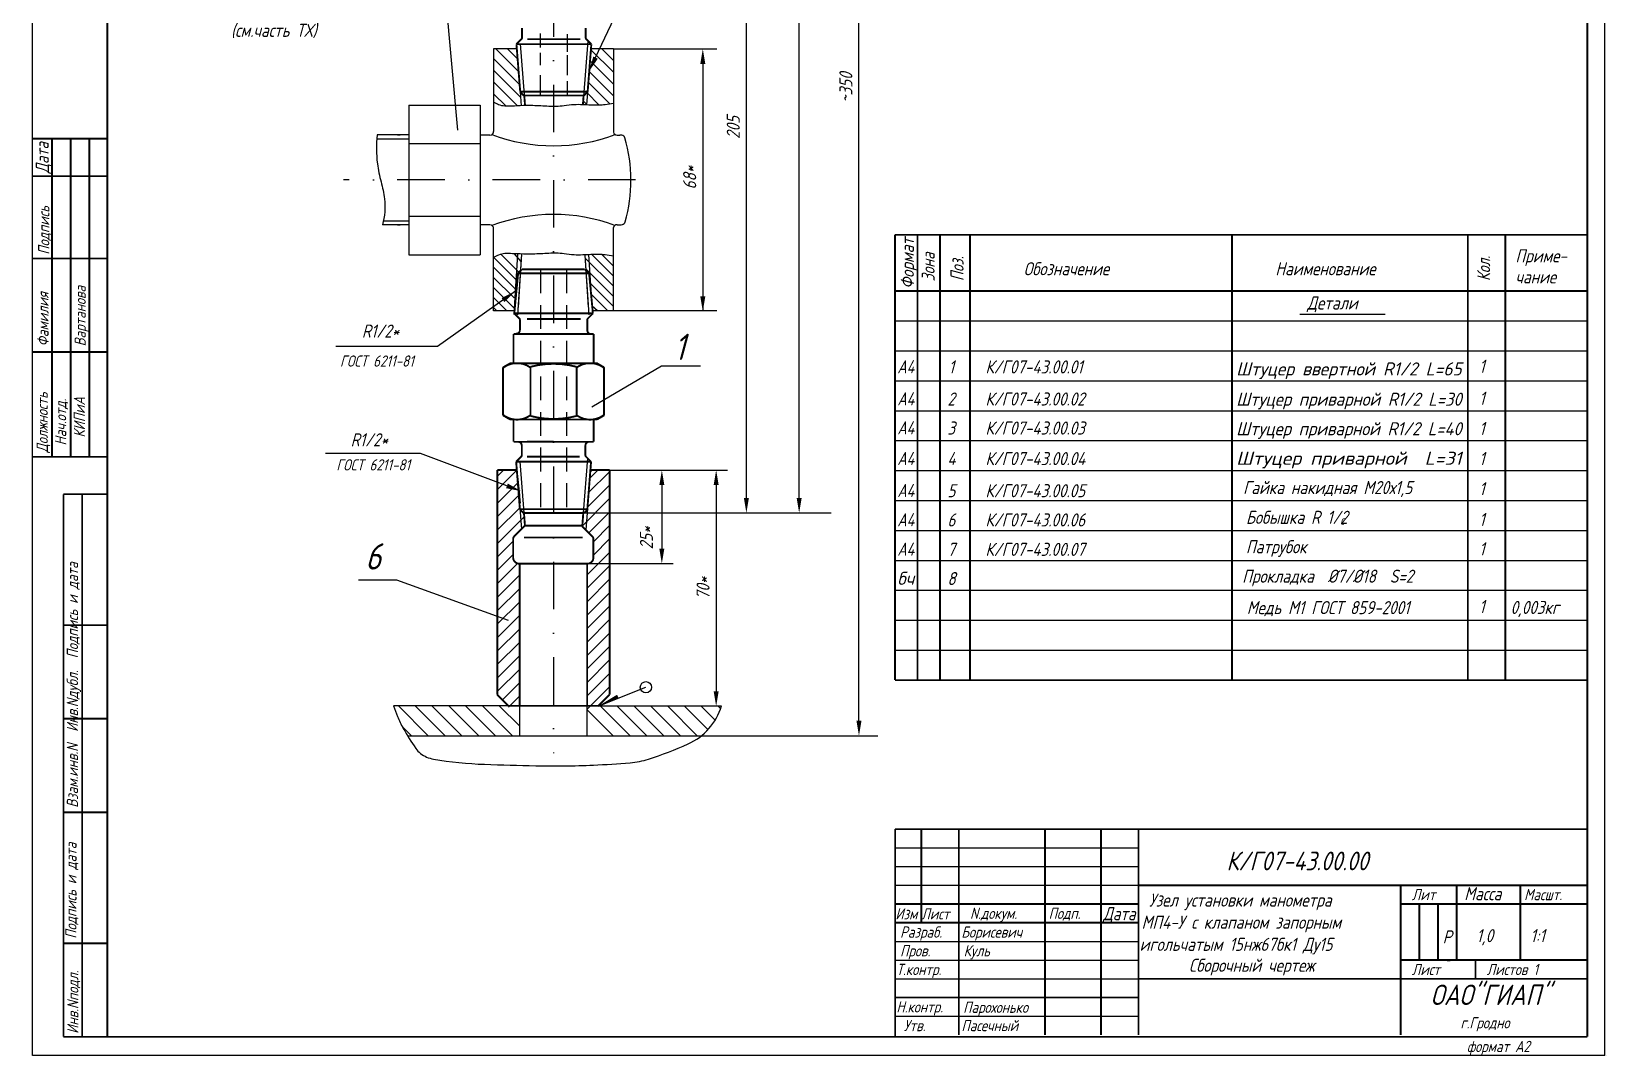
# Model space of a CAD drawing. Extents: x 952 to 2252, y 322 to 974.
# Drawn here: x 951.5 to 1372.2, y 324.8 to 598.4 of the extents above; entities that cross this region are included whole.
import ezdxf
from ezdxf.enums import TextEntityAlignment as Align

# ---------------------------------------------------------------- set-up
doc = ezdxf.new("R2010")
doc.units = 0
doc.header["$MEASUREMENT"] = 0
doc.linetypes.add('DASHDOT', pattern=[25.4, 12.7, -6.35, 0, -6.35])
doc.linetypes.add('HIDDEN', pattern=[9.525, 6.35, -3.175])
doc.layers.get('0').update_dxf_attribs({"linetype": 'CONTINUOUS'})
doc.layers.get('DEFPOINTS').update_dxf_attribs({"linetype": 'CONTINUOUS'})
doc.styles.add('ROMANC', font='romanc', dxfattribs={"width": 0.8, "oblique": 15, "height": 3.5})

# ---------------------------------------------------------------- blocks, each defined once
blk = doc.blocks.new('*X2')
at = {"color": 0}
for p, q in [((428.16, 376.47), (421.22, 383.41)), ((427.89, 379.88), (421.82, 385.95)), ((427.62, 383.3), (424.96, 385.95)), ((453.22, 379.7), (447.2, 385.72)), ((453.22, 382.84), (450.11, 385.95)), ((428.43, 373.06), (421.22, 380.27)), ((453.22, 373.41), (446.74, 379.89)), ((453.22, 376.56), (446.97, 382.8)), ((427.63, 370.72), (421.22, 377.13)), ((452.3, 371.19), (446.52, 376.97)), ((424.53, 370.67), (421.22, 373.98)), ((446.24, 370.97), (445.13, 372.07)), ((449.44, 370.91), (446.09, 374.26))]:
    blk.add_line(p, q, dxfattribs=at)

msp = doc.modelspace()

# ---------------------------------------------------------------- linework, layer by layer
for p, q in [((951.7984, 324.7636), (951.7984, 918.7636)), ((951.7984, 324.7636), (951.7984, 918.7636)), ((1371.7984, 324.7636), (1371.7984, 918.7636)), ((1371.7984, 324.7636), (1371.7984, 918.7636)), ((1062.041, 608.366), (1065.306, 572.053)), ((1102.20589, 591.43059), (1109.70677, 607.305)), ((1087.40948, 597.852), (1087.40948, 594.097)), ((1094.64348, 597.665), (1094.64348, 592.97)), ((1074.983, 593.764), (1074.983, 571.69978)), ((1082.07491, 595.10051), (1083.14896, 581.46223)), ((1082.078, 596.022), (1082.12109, 596.022)), ((1100.14722, 595.95278), (1098.99239, 581.06936)), ((1106.983, 593.764), (1106.983, 571.46838)), ((1087.40948, 592.688), (1087.40948, 589.402)), ((1094.64348, 592.125), (1094.64348, 586.773)), ((1087.40948, 586.773), (1087.40948, 581.403)), ((1094.64348, 585.177), (1094.64348, 581.403)), ((1082.08407, 582.24693), (1082.37345, 578.57241)), ((1100.078, 582.134), (1099.8181, 578.78446)), ((1052.341, 578.764), (1052.341, 538.764)), ((1052.341, 578.764), (1071.341, 578.764)), ((1071.341, 578.764), (1071.341, 538.764)), ((1043.78398, 569.75478), (1052.341, 569.75478)), ((1052.341, 570.764), (1043.8856, 570.764)), ((1049.303, 570.764), (1050.003, 570.764)), ((1052.341, 568.474), (1071.341, 568.474)), ((1073.983, 570.69978), (1071.341, 570.69978)), ((1107.942, 570.75178), (1108.708, 570.75178)), ((1045.54986, 547.77322), (1052.341, 547.77322)), ((1052.341, 549.054), (1071.341, 549.054)), ((1052.341, 546.764), (1045.30543, 546.764)), ((1049.303, 546.764), (1050.003, 546.764)), ((1073.983, 546.70922), (1071.341, 546.70922)), ((1074.983, 523.764), (1074.983, 545.70922)), ((1106.983, 523.764), (1106.983, 546.04462)), ((1107.942, 546.76122), (1108.708, 546.76122)), ((1052.341, 538.764), (1071.341, 538.764)), ((1080.5289, 523.7612), (1081.47939, 538.99889)), ((1080.5289, 523.7612), (1081.47939, 538.99889)), ((1081.46327, 522.67793), (1082.47534, 538.90276)), ((1081.58922, 524.697), (1082.47534, 538.90276)), ((1100.49339, 522.69098), (1099.39178, 538.67993)), ((1100.35434, 524.7092), (1099.39178, 538.67993)), ((1101.42071, 523.7803), (1100.38763, 538.7746)), ((1101.42071, 523.7803), (1100.38763, 538.7746)), ((1080.46864, 522.79508), (1081.12233, 533.27471)), ((1080.46864, 522.79508), (1081.12233, 533.27471)), ((1101.48725, 522.81459), (1100.76552, 533.28976)), ((1080.85804, 529.03767), (1060.019, 514.266)), ((1290.341, 522.849), (1313.111, 522.849)), ((1182.20299, 521.08306), (1367.10299, 521.08306)), ((1060.019, 514.266), (1032.792, 514.266)), ((1090.998, 509.75), (1079.40508, 509.75)), ((1090.968, 509.75), (1102.56092, 509.75)), ((1101.246, 498.102), (1119.774, 509.096)), ((1102.59092, 509.75), (1101.698, 509.75)), ((1119.774, 509.096), (1130.196, 509.096)), ((1182.20299, 513.08306), (1367.10299, 513.08306)), ((1182.20299, 505.08306), (1367.10299, 505.08306)), ((1182.20299, 497.08306), (1367.10299, 497.08306)), ((1079.40508, 494.726), (1090.998, 494.726)), ((1102.56092, 494.726), (1090.968, 494.726)), ((1182.20299, 489.08306), (1367.10299, 489.08306)), ((1055.457, 485.596), (1030.076, 485.596)), ((1078.53204, 476.99243), (1055.457, 485.596)), ((1081.998, 484.448), (1082.04109, 484.448)), ((1100.06722, 484.37878), (1098.93215, 469.75)), ((1080.998, 483.448), (1082.41755, 465.42255)), ((1081.964, 474.44072), (1081.2866, 481.204)), ((1081.96181, 474.46261), (1081.2866, 481.204)), ((1082.16949, 472.38899), (1081.2866, 481.204)), ((1081.99491, 483.52651), (1083.07985, 469.75)), ((1100.998, 483.448), (1099.58563, 465.24537)), ((1182.20299, 481.08306), (1367.10299, 481.08306)), ((1182.20299, 473.08306), (1367.10299, 473.08306)), ((1182.20299, 465.08306), (1367.10299, 465.08306)), ((1182.20299, 457.08306), (1367.10299, 457.08306)), ((1049.126, 451.769), (1038.922, 451.769)), ((1078.93437, 440.98373), (1049.126, 451.769)), ((1182.20299, 449.08306), (1367.10299, 449.08306)), ((1182.20299, 441.08306), (1367.10299, 441.08306)), ((1182.20299, 433.08306), (1367.10299, 433.08306)), ((1081.949, 410.204), (1081.949, 421.49953)), ((1099.949, 410.204), (1099.949, 421.49953)), ((1102.8914, 418.10489), (1115.65581, 423.18536)), ((1078.949, 418.204), (1048.24742, 418.204)), ((1102.949, 418.204), (1135.8237, 418.204)), ((1051.9927, 410.204), (1130.48889, 410.204)), ((1182.2234, 380.2636), (1247.2234, 380.2636)), ((1182.2234, 375.2636), (1247.2234, 375.2636)), ((1182.2234, 370.2636), (1247.2234, 370.2636)), ((1182.2234, 355.2636), (1247.2234, 355.2636)), ((1182.2234, 350.2636), (1247.2234, 350.2636)), ((1329.649, 350.125), (1330.435, 350.125)), ((1182.2234, 345.2636), (1367.2234, 345.2636)), ((1182.2234, 340.2636), (1247.2234, 340.2636)), ((1247.2234, 340.2636), (1182.2234, 340.2636)), ((1182.2234, 340.2636), (1247.2234, 340.2636)), ((1182.2234, 335.2636), (1247.2234, 335.2636)), ((1371.7984, 324.7636), (951.7984, 324.7636)), ((1372.2234, 324.7636), (1372.2234, 324.7636))]:
    msp.add_line(p, q)
at = {"linetype": 'DASHDOT'}
for p, q in [((1090.983, 762.698), (1090.983, 405.529)), ((1112.909, 558.764), (1034.859, 558.764))]:
    msp.add_line(p, q, dxfattribs=at)
at = {"color": 0, "linetype": 'ByBlock'}
for p, q in [((1156.589, 473.75), (1156.589, 756.565)), ((1172.559, 414.204), (1172.559, 752.565)), ((1142.489, 473.75), (1142.489, 671.75)), ((1106.983, 593.764), (1134.631, 593.764)), ((1130.851, 589.764), (1130.851, 523.83303)), ((1106.983, 523.83303), (1134.631, 523.83303)), ((1100.82388, 481.204), (1122.913, 481.204)), ((1105.949, 481.204), (1137.42, 481.204)), ((1119.913, 477.204), (1119.913, 460.204)), ((1134.42, 477.204), (1134.42, 422.10489)), ((1090.983, 469.75), (1165.116, 469.75)), ((1090.983, 469.75), (1160.229, 469.75)), ((1099.949, 456.204), (1122.913, 456.204)), ((1090.983, 410.204), (1177.642, 410.204))]:
    msp.add_line(p, q, dxfattribs=at)
at = {"linetype": 'Continuous'}
for p, q in [((1081.17707, 593.764), (1074.983, 593.764)), ((1106.983, 593.764), (1100.98039, 593.764)), ((1080.483, 523.764), (1074.983, 523.764)), ((1080.483, 523.764), (1074.983, 523.764)), ((1080.483, 523.764), (1074.983, 523.764)), ((1106.983, 523.764), (1101.483, 523.764)), ((1106.983, 523.764), (1101.483, 523.764)), ((1106.983, 523.764), (1101.483, 523.764)), ((1079.40508, 509.75), (1090.998, 509.75)), ((1102.56092, 509.75), (1090.968, 509.75))]:
    msp.add_line(p, q, dxfattribs=at)
at = {"color": 0}
for p, q in [((1076.88078, 538.88179), (1081.84769, 533.91488)), ((1080.40617, 539.08469), (1082.34935, 536.88296)), ((1101.221, 538.78827), (1106.983, 533.02626)), ((1103.91837, 538.78497), (1106.983, 535.72034)), ((1074.983, 535.39142), (1080.88614, 529.48827)), ((1075.03122, 538.03727), (1081.04433, 532.02417)), ((1099.44776, 537.86743), (1106.983, 530.33218)), ((1099.64711, 534.974), (1106.983, 527.63811)), ((1074.983, 532.69734), (1080.483, 527.19734)), ((1100.92301, 531.00402), (1106.983, 524.94403)), ((1074.983, 530.00326), (1080.483, 524.50326)), ((1074.983, 527.30919), (1078.52819, 523.764)), ((1101.12236, 528.11059), (1105.46895, 523.764)), ((1074.983, 524.61511), (1075.83411, 523.764)), ((1101.33191, 525.06912), (1102.70953, 523.8691)), ((1075.949, 479.50453), (1077.64847, 481.204)), ((1075.949, 475.91243), (1080.949, 480.91243)), ((1100.35607, 475.17478), (1105.949, 480.76771)), ((1100.65823, 479.06905), (1102.79318, 481.204)), ((1100.949, 480.85849), (1101.16805, 481.07753)), ((1075.949, 472.32033), (1081.44176, 477.81309)), ((1100.05391, 471.28052), (1105.949, 477.17561)), ((1075.949, 468.72823), (1081.704, 474.48322)), ((1098.59825, 466.23275), (1105.949, 473.58351)), ((1075.949, 465.13612), (1081.96623, 471.15336)), ((1075.949, 461.54402), (1083.15834, 468.75336)), ((1100.3943, 464.4367), (1105.949, 469.99141)), ((1101.627, 462.0773), (1105.949, 466.3993)), ((1101.627, 458.4852), (1105.949, 462.8072)), ((1075.949, 457.95192), (1080.199, 462.20192)), ((1075.949, 454.35982), (1080.199, 458.60982)), ((1099.949, 453.2151), (1105.949, 459.2151)), ((1075.949, 450.76771), (1081.38529, 456.204)), ((1099.949, 449.623), (1105.949, 455.623)), ((1075.949, 447.17561), (1081.949, 453.17561)), ((1099.949, 446.03089), (1105.949, 452.03089)), ((1075.949, 443.58351), (1081.949, 449.58351)), ((1075.949, 439.99141), (1081.949, 445.99141)), ((1099.949, 442.43879), (1105.949, 448.43879)), ((1075.949, 436.3993), (1081.949, 442.3993)), ((1099.949, 438.84669), (1105.949, 444.84669)), ((1075.949, 432.8072), (1081.949, 438.8072)), ((1099.949, 435.25459), (1105.949, 441.25459)), ((1099.949, 431.66248), (1105.949, 437.66248)), ((1075.949, 429.2151), (1081.949, 435.2151)), ((1099.949, 428.07038), (1105.949, 434.07038)), ((1075.949, 425.623), (1081.949, 431.623)), ((1099.949, 424.47828), (1105.949, 430.47828)), ((1075.949, 422.03089), (1081.949, 428.03089)), ((1099.949, 420.88618), (1105.949, 426.88618)), ((1104.85367, 425.79085), (1105.949, 426.88618)), ((1077.3316, 419.8214), (1081.949, 424.43879)), ((1078.949, 417.84669), (1081.949, 420.84669)), ((1099.949, 417.29407), (1105.949, 423.29407)), ((1057.53729, 410.204), (1049.53729, 418.204)), ((1062.02742, 410.204), (1054.02742, 418.204)), ((1066.51754, 410.204), (1058.51754, 418.204)), ((1071.00767, 410.204), (1063.00767, 418.204)), ((1075.4978, 410.204), (1067.4978, 418.204)), ((1079.98793, 410.204), (1071.98793, 418.204)), ((1081.949, 412.73306), (1076.47806, 418.204)), ((1106.9287, 410.204), (1099.949, 417.1837)), ((1111.41882, 410.204), (1103.41882, 418.204)), ((1115.90895, 410.204), (1107.90895, 418.204)), ((1120.39908, 410.204), (1112.39908, 418.204)), ((1124.88921, 410.204), (1116.88921, 418.204)), ((1129.37934, 410.204), (1121.37934, 418.204)), ((1132.23258, 411.84089), (1125.86947, 418.204)), ((1134.15554, 414.40805), (1130.35959, 418.204)), ((1135.588, 417.46572), (1134.84972, 418.204)), ((1053.04716, 410.204), (1050.55888, 412.69228))]:
    msp.add_line(p, q, dxfattribs=at)
at = {"linetype": 'HIDDEN'}
for p, q in [((1087.483, 534.829), (1087.483, 469.75)), ((1094.483, 534.829), (1094.483, 469.75))]:
    msp.add_line(p, q, dxfattribs=at)
at = {"const_width": 0.5}
for points in [[(971.7984, 329.7636), (971.7984, 913.7636)], [(1367.1204, 329.7636), (1367.1204, 913.7636)], [(1082.578, 596.72911), (1082.578, 599.339)], [(1099.578, 596.72911), (1099.578, 599.339)], [(1082.43155, 596.37555), (1081.078, 595.022)], [(1081.078, 595.022), (1101.078, 595.022)], [(1081.078, 595.022), (1082.07383, 582.37691)], [(1084.009, 596.353), (1098.145, 596.353)], [(1099.72445, 596.37555), (1101.078, 595.022)], [(1101.078, 595.022), (1100.09274, 582.324)], [(1082.029, 582.302), (1083.007, 581.324)], [(1083.007, 581.324), (1099.268, 581.324)], [(1083.15985, 581.324), (1083.37396, 578.60519)], [(1099.01215, 581.324), (1098.81875, 578.83157)], [(1100.106, 582.324), (1099.106, 581.324)], [(971.9184, 569.7636), (951.7984, 569.7636)], [(957.0184, 484.7636), (957.0184, 569.7636)], [(962.0184, 484.7636), (962.0184, 569.7636)], [(967.0184, 484.7636), (967.0184, 569.7636)], [(971.9184, 559.7636), (951.7984, 559.7636)], [(1182.15299, 544.08306), (1367.10299, 544.08306)], [(1182.15299, 544.08306), (1367.10299, 544.08306)], [(1182.20299, 425.08306), (1182.20299, 544.08306)], [(1188.20299, 425.08306), (1188.20299, 544.08306)], [(1194.20299, 425.08306), (1194.20299, 544.08306)], [(1202.20299, 425.08306), (1202.20299, 544.08306)], [(1272.20299, 425.08306), (1272.20299, 544.08306)], [(1335.20299, 425.08306), (1335.20299, 544.08306)], [(1345.20299, 425.08306), (1345.20299, 544.08306)], [(971.9184, 537.7636), (951.7984, 537.7636)], [(1081.527, 533.829), (1082.527, 534.829)], [(1082.527, 534.829), (1099.337, 534.829)], [(1100.594, 533.572), (1099.337, 534.829)], [(1080.498, 523.072), (1081.527, 533.829)], [(1081.527, 533.759), (1100.407, 533.759)], [(1101.498, 523.072), (1100.498, 533.668)], [(1182.20299, 529.08306), (1367.10299, 529.08306)], [(1080.498, 523.072), (1101.498, 523.072)], [(1081.85155, 521.71845), (1080.498, 523.072)], [(1083.881, 521.572), (1098.216, 521.572)], [(1100.14445, 521.71845), (1101.498, 523.072)], [(1080.298, 517.579), (1101.698, 517.579)], [(1081.998, 518.639), (1081.998, 521.36489)], [(1083.881, 517.572), (1090.998, 517.572)], [(1099.998, 518.562), (1099.998, 521.36489)], [(1100.81439, 517.579), (1101.698, 517.579)], [(971.9184, 512.7636), (951.7984, 512.7636)], [(1079.40508, 509.75), (1077.498, 508.64895)], [(1079.40508, 509.75), (1090.998, 509.75)], [(1084.81334, 505.491), (1084.81334, 508.79944)], [(1102.56092, 509.75), (1090.968, 509.75)], [(1097.15266, 505.491), (1097.15266, 508.79944)], [(1101.698, 509.75), (1102.59092, 509.75)], [(1102.56092, 509.75), (1104.468, 508.64895)], [(1102.59092, 509.75), (1104.498, 508.64895)], [(1077.498, 505.491), (1077.498, 508.64895)], [(1077.498, 495.82705), (1077.498, 505.491)], [(1084.81334, 495.67656), (1084.81334, 505.491)], [(1097.15266, 495.67656), (1097.15266, 505.491)], [(1104.468, 505.491), (1104.468, 508.64895)], [(1104.468, 495.82705), (1104.468, 505.491)], [(1104.498, 505.491), (1104.498, 508.64895)], [(1104.498, 495.82705), (1104.498, 505.491)], [(1079.40508, 494.726), (1077.498, 495.82705)], [(1090.998, 494.726), (1079.40508, 494.726)], [(1090.968, 494.726), (1102.56092, 494.726)], [(1102.59092, 494.726), (1101.698, 494.726)], [(1102.56092, 494.726), (1104.468, 495.82705)], [(1102.59092, 494.726), (1104.498, 495.82705)], [(1082.498, 485.15511), (1082.498, 487.765)], [(1083.929, 488.779), (1090.998, 488.779)], [(1099.498, 485.15511), (1099.498, 487.765)], [(971.9184, 484.7636), (951.7984, 484.7636)], [(1082.35155, 484.80155), (1080.998, 483.448)], [(1083.929, 484.779), (1097.994, 484.779)], [(1099.64445, 484.80155), (1100.998, 483.448)], [(1081.2866, 481.204), (1075.949, 481.204)], [(1081.17472, 481.204), (1075.949, 481.204)], [(1080.998, 483.448), (1100.998, 483.448)], [(1080.998, 483.448), (1081.998, 470.75)], [(1100.998, 483.448), (1099.998, 470.56)], [(1105.949, 481.204), (1100.82388, 481.204)], [(960.0784, 329.7636), (960.0784, 474.7636)], [(972.0784, 474.7636), (960.0784, 474.7636)], [(965.0784, 329.7636), (965.0784, 474.7636)], [(1081.949, 470.728), (1082.927, 469.75)], [(1082.927, 469.75), (1099.188, 469.75)], [(1083.08928, 469.63019), (1083.34742, 466.35242)], [(1098.92896, 469.70893), (1098.65484, 466.17616)], [(1100.188, 470.75), (1099.188, 469.75)], [(1080.49189, 463.49689), (1083.34742, 466.35242)], [(1098.774, 463.204), (1083.08944, 463.204)], [(1083.34742, 466.35242), (1098.66852, 466.35242)], [(1101.33411, 463.49689), (1098.65484, 466.17616)], [(1100.027, 456.204), (1081.799, 456.204)], [(1081.949, 418.204), (1081.949, 456.204)], [(1099.949, 418.204), (1099.949, 456.204)], [(972.0784, 439.7636), (960.0784, 439.7636)], [(1182.20299, 425.08306), (1367.10299, 425.08306)], [(1075.949, 421.204), (1078.949, 418.204)], [(1105.949, 421.204), (1102.949, 418.204)], [(1102.949, 418.204), (1078.949, 418.204)], [(972.0784, 414.7636), (960.0784, 414.7636)], [(972.0784, 389.7636), (960.0784, 389.7636)], [(1182.2234, 385.2636), (1367.2234, 385.2636)], [(1182.2234, 330.2636), (1182.2234, 385.2636)], [(1182.2234, 385.2636), (1182.2234, 329.7636)], [(1189.2234, 360.2636), (1189.2234, 385.2636)], [(1199.2234, 330.2636), (1199.2234, 385.2636)], [(1222.2234, 330.2636), (1222.2234, 385.2636)], [(1237.2234, 330.2636), (1237.2234, 385.2636)], [(1247.2234, 330.2636), (1247.2234, 385.2636)], [(1247.2234, 370.2636), (1367.2234, 370.2636)], [(1317.2234, 330.2636), (1317.2234, 370.2636)], [(1332.2234, 350.2636), (1332.2234, 370.2636)], [(1349.2234, 350.2636), (1349.2234, 370.2636)], [(1182.2234, 365.2636), (1247.2234, 365.2636)], [(1182.2234, 365.2636), (1247.2234, 365.2636)], [(1317.2234, 365.2636), (1367.2234, 365.2636)], [(1317.2234, 365.2636), (1367.2234, 365.2636)], [(1322.2234, 350.2636), (1322.2234, 365.2636)], [(1327.2234, 350.2636), (1327.2234, 365.2636)], [(1182.2234, 360.2636), (1247.2234, 360.2636)], [(1182.2234, 360.2636), (1247.2234, 360.2636)], [(972.0784, 354.7636), (960.0784, 354.7636)], [(1317.2234, 350.2636), (1367.2234, 350.2636)], [(1317.2234, 350.2636), (1367.2234, 350.2636)], [(1337.2234, 345.2636), (1337.2234, 350.2636)], [(1247.2234, 345.2636), (1367.2234, 345.2636)], [(1317.2234, 345.2636), (1367.2234, 345.2636)], [(1367.1204, 329.7636), (960.0784, 329.7636)]]:
    msp.add_lwpolyline(points, dxfattribs=at)
for points in [[(1082.43155, 596.37555, 0.198912367), (1082.578, 596.72911, 0.198912367)], [(1099.578, 596.72911, 0.198912367), (1099.72445, 596.37555, 0.198912367)], [(1081.998, 521.36489, 0.198912367), (1081.85155, 521.71845, 0.198912367)], [(1100.14445, 521.71845, 0.198912367), (1099.998, 521.36489, 0.198912367)], [(1080.998, 517.639, 0.414213562), (1081.998, 518.639, 0.414213562)], [(1099.998, 518.562, 0.414213562), (1100.998, 517.562, 0.414213562)], [(1084.81334, 508.59119, 0.337741949), (1077.498, 508.50324, 0.337741949)], [(1090.998, 509.61, 0.065251106), (1084.81334, 508.79944, 0.065251106)], [(1090.968, 509.61, -0.065251106), (1097.15266, 508.79944, -0.065251106)], [(1097.15266, 508.59119, -0.337741949), (1104.468, 508.50324, -0.337741949)], [(1077.498, 495.97276, 0.337741949), (1084.81334, 495.88481, 0.337741949)], [(1084.81334, 495.67656, 0.065251106), (1090.998, 494.866, 0.065251106)], [(1097.15266, 495.67656, -0.065251106), (1090.968, 494.866, -0.065251106)], [(1104.468, 495.97276, -0.337741949), (1097.15266, 495.88481, -0.337741949)], [(1082.498, 487.765, 0.414213562), (1081.498, 488.765, 0.414213562)], [(1100.498, 488.765, 0.414213562), (1099.498, 487.765, 0.414213562)], [(1082.35155, 484.80155, 0.198912367), (1082.498, 485.15511, 0.198912367)], [(1099.498, 485.15511, 0.198912367), (1099.64445, 484.80155, 0.198912367)], [(1080.49189, 463.49689, 0.198912367), (1080.199, 462.78979, 0.198912367)], [(1101.33411, 463.49689, -0.198912367), (1101.627, 462.78979, -0.198912367)], [(1080.199, 457.804, 0.414213562), (1081.799, 456.204, 0.414213562)], [(1101.627, 457.804, -0.414213562), (1100.027, 456.204, -0.414213562)]]:
    msp.add_lwpolyline(points, format="xyb", dxfattribs=at)
at = {"linetype": 'Continuous', "const_width": 0.5}
for points in [[(1082.029, 582.324), (1100.268, 582.324)], [(1080.298, 509.71316), (1080.298, 517.579)], [(1101.698, 509.71316), (1101.698, 517.579)], [(1080.298, 488.765), (1080.298, 494.726)], [(1101.698, 488.765), (1101.698, 494.726)], [(1075.949, 481.204), (1075.949, 421.204)], [(1105.949, 481.204), (1105.949, 421.204)], [(1081.949, 470.75), (1100.01274, 470.75)]]:
    msp.add_lwpolyline(points, dxfattribs=at)
for points, format in [([(1106.983, 579.13738, -0.010157751), (1104.74412, 578.81803, -0.030036469), (1103.131, 578.719, -0.01379802), (1098.78136, 578.83358, 0.026226018), (1096.491, 578.837, 0.028310418), (1093.78918, 578.54528, -0.037564622), (1091.748, 578.363, -0.018985559), (1089.73884, 578.41122, 0.008914502), (1085.464, 578.6, 0.019358492), (1082.06838, 578.55786, -0.016130036), (1077.994, 578.481, -0.103314017), (1076.31224, 578.85582, -0.018146955), (1074.983, 579.51684)], "xyb"), ([(1043.8856, 570.764, 0.061409663), (1043.933, 563.075, 0.035501311), (1044.91442, 558.22859, -0.037842667), (1045.814, 553.677, -0.096756094), (1045.30543, 546.764, -0.085088695)], "xyb"), ([(1106.983, 538.39062, 0.010157751), (1104.74412, 538.70997, 0.030036469), (1103.131, 538.809, 0.01379802), (1098.78136, 538.69442, -0.026226018), (1096.491, 538.691, -0.028310418), (1093.78918, 538.98272, 0.037564622), (1091.748, 539.165, 0.018985559), (1089.73884, 539.11678, -0.008914502), (1085.464, 538.928, -0.019358492), (1082.06838, 538.97014, 0.016130036), (1077.994, 539.047, 0.103314017), (1076.31224, 538.67218, 0.018146955), (1074.983, 538.01116)], "xyb"), ([(1102.8914, 418.10489, 0, 1, 0), (1108.17302, 420.73443, 1, 1, 0)], "xyseb"), ([(1048.24742, 418.204, 0.018703852), (1049.29108, 415.37565, 0.03014436), (1050.836, 412.187, 0.022793791), (1054.16547, 406.84115, 0.078383145), (1055.433, 405.505, 0.122172922), (1058.92796, 403.97701, 0.033525381), (1072.568, 402.581, 0.003839151), (1086.22099, 402.20835, 0.006844556), (1093.882, 402.163, 0.009956615), (1101.61867, 402.37722, 0.007835044), (1111.434, 402.999, 0.058675337), (1116.35697, 403.97722, 0.026022477), (1126.898, 408.01, 0.220578124), (1135.8237, 418.204, 0.075687449)], "xyb")]:
    msp.add_lwpolyline(points, format=format)
at = {"color": 0, "linetype": 'ByBlock', "const_width": 0.5}
for points in [[(1101.698, 488.765), (1080.298, 488.765)], [(1101.698, 488.765), (1100.498, 488.765)], [(1080.199, 457.804), (1080.199, 462.78979)], [(1101.627, 457.804), (1101.627, 462.78979)]]:
    msp.add_lwpolyline(points, dxfattribs=at)
msp.add_circle((1115.65581, 423.18536), 1.5)
for centre, radius, start, end in [((1073.983, 571.69978), 1, 270, 0), ((1090.983, 615.26998), 47.38801, 249.6416083, 290.3583917), ((1107.942, 571.75178), 1, 196.4635952, 270), ((1108.708, 567.75178), 3, 79.2546456, 90), ((1109.08089, 569.71671), 1, 16.3009077, 79.2546456), ((1071.255, 558.655), 40.41014, 344.0258348, 16.3009077), ((1090.983, 502.12802), 47.38801, 69.7556217, 110.3439067), ((1109.14336, 547.80918), 1, 282.5726678, 344.0258348), ((1073.983, 545.70922), 1, 0, 90), ((1107.942, 545.76122), 1, 90, 163.5364048), ((1108.708, 549.76122), 3, 270, 282.5726678), ((1100.78266, 503.75), 6.033, 51.9872735, 81.2732415), ((1081.199, 462.78979), 1, 135, 180), ((1100.627, 462.78979), 1, 0, 45)]:
    msp.add_arc(centre, radius, start, end)
at = {"color": 0, "linetype": 'ByBlock'}
for points in [[(1130.18433, 589.764), (1131.51767, 589.764), (1130.851, 593.764)], [(1130.18433, 527.61103), (1131.51767, 527.61103), (1130.851, 523.61103)], [(1119.24633, 477.204), (1120.57967, 477.204), (1119.913, 481.204)], [(1133.75333, 477.204), (1135.08667, 477.204), (1134.42, 481.204)], [(1141.82233, 473.75), (1143.15567, 473.75), (1142.489, 469.75)], [(1155.92233, 473.75), (1157.25567, 473.75), (1156.589, 469.75)], [(1119.24633, 460.204), (1120.57967, 460.204), (1119.913, 456.204)], [(1133.75333, 422.10489), (1135.08667, 422.10489), (1134.42, 418.10489)], [(1171.89233, 414.204), (1173.22567, 414.204), (1172.559, 410.204)]]:
    msp.add_solid(points, dxfattribs=at)
for points in [[(1102.80865, 591.14577), (1101.60312, 591.7154), (1100.497, 587.814)], [(1077.09116, 527.1847), (1077.86222, 526.09693), (1080.74, 528.954)], [(1078.76495, 477.61709), (1078.29914, 476.36777), (1082.28, 475.595)]]:
    msp.add_solid(points)
at = {"layer": 'DEFPOINTS', "color": 0, "linetype": 'ByBlock'}
for p in [(1074.983, 593.764), (1081.078, 595.022), (1081.078, 595.022), (1106.983, 593.764), (1082.029, 582.324), (1082.029, 582.302), (1082.078, 582.324), (1083.007, 581.324), (1083.007, 581.324), (1091.078, 582.119), (1095.078, 582.11964), (1095.078, 582.11964), (1095.87364, 581.324), (1100.067, 581.324), (1082.527, 534.829), (1082.527, 534.829), (1082.60264, 534.572), (1100.498, 534.572), (1082.527, 533.829), (1080.85739, 526.829), (1074.983, 523.764), (1074.983, 523.764), (1106.983, 524.94403), (1130.851, 524.94403), (1081.84349, 509.75), (1100.12251, 509.75), (1081.84349, 494.726), (1100.12251, 494.726), (1075.949, 481.204), (1080.998, 483.448), (1080.998, 483.448), (1081.2866, 481.204), (1082.40347, 480.08713), (1100.82388, 481.204), (1105.949, 481.204), (1081.63831, 477.69245), (1100.18769, 477.69245), (1082.07861, 473.29645), (1090.949, 472.14841), (1090.949, 472.14841), (1081.949, 470.75), (1081.949, 470.728), (1081.998, 470.75), (1082.927, 469.75), (1082.927, 469.75), (1090.983, 469.75), (1090.983, 469.75), (1090.998, 470.545), (1099.949, 456.204), (1119.913, 456.204), (1102.8914, 418.10489), (1134.42, 418.10489), (1090.983, 410.204), (1090.983, 410.204)]:
    msp.add_point(p, dxfattribs=at)

# ---------------------------------------------------------------- block references
msp.add_blockref('*X2', (653.765, 207.809))

# ---------------------------------------------------------------- texts
at = {"color": 0, "linetype": 'ByBlock', "style": 'ROMANC', "oblique": 15, "width": 0.8}
for s, height, p in [('(см.часть ТХ)', 3.5, (1016.275, 598.724)), ('R1/2*', 3.5, (1044.76576, 518.357)), ('1', 7, (1124.66, 514.139)), ('ГОСТ 6211-81', 3, (1043.803, 510.345)), ('R1/2*', 3.5, (1041.76776, 489.303)), ('ГОСТ 6211-81', 3, (1042.821, 482.599)), ('6', 7, (1042.804, 458.13)), ('К/Г07-43.00.00', 5, (1289.6534, 376.7536))]:
    msp.add_text(s, height=height, dxfattribs=at).set_placement(p, align=Align.MIDDLE_CENTER)
for s, p in [('~350', (1169.059, 583.3845)), ('205', (1138.989, 572.75)), ('68*', (1127.351, 559.35402)), ('25*', (1115.786, 463.065)), ('70*', (1130.92, 449.65445))]:
    msp.add_text(s, height=3.5, rotation=90, dxfattribs=at).set_placement(p, align=Align.MIDDLE_CENTER)
at = {"style": 'ROMANC', "oblique": 15}
for s, rotation, width, p, p2 in [('Дата', 90.7556559, 0.909897, (956.2214, 560.4986), (956.1114, 568.8386)), ('Формат', 90, 0.748183, (1187.2434, 529.66173), (1187.2434, 543.25371))]:
    msp.add_text(s, height=3.5, rotation=rotation, dxfattribs=dict(at, width=width)).set_placement(p, p2, align=Align.FIT)
for s, height, width, p in [('Подпись', 3, 0.8, (956.3184, 538.7636)), ('Зона', 3.5, 0.75, (1192.79299, 531.59306)), ('Поз.', 3.5, 0.75, (1200.52299, 531.71306)), ('Кол.', 3.5, 0.75, (1341.16299, 531.71306)), ('Вартанова', 3, 0.8, (966.0454, 514.2636)), ('Фамилия', 3, 0.8, (956.1184, 514.2636)), ('Должность', 3, 0.8, (955.9184, 485.8636)), ('Нач.отд.', 3, 0.8, (960.8384, 487.7666)), ('КИПиА', 3, 0.8, (965.8354, 489.9056)), ('Взам.инв.N  Инв.Nдубл.  Подпись и дата', 3, 0.8, (963.9784, 390.9636)), ('Подпись и дата', 3, 0.8, (963.5784, 355.9636)), ('Инв.Nподл.', 3, 0.8, (964.0784, 330.5636))]:
    msp.add_text(s, height=height, rotation=90, dxfattribs=dict(at, width=width)).set_placement(p)
at = {"style": 'ROMANC', "oblique": 15, "width": 0.8}
for s, height, p in [('Приме-  ', 3.5, (1347.89299, 536.71306)), ('Обозначение  ', 3.5, (1216.55299, 533.26306)), ('Наименование  ', 3.5, (1283.77299, 533.26306)), ('чание  ', 3.5, (1347.89299, 531.08306)), ('Детали', 3.5, (1292.268, 524.121)), ('1   ', 3.5, (1196.51299, 507.03104)), ('К/Г07-43.00.01', 3.5, (1206.33299, 507.03104)), ('1', 3.5, (1338.21299, 507.21223)), ('2   ', 3.5, (1196.18299, 498.45204)), ('К/Г07-43.00.02', 3.5, (1206.33299, 498.45204)), ('1', 3.5, (1338.21299, 498.65623)), ('3   ', 3.5, (1196.18299, 490.69104)), ('К/Г07-43.00.03', 3.5, (1206.33299, 490.69104)), ('1', 3.5, (1338.21299, 490.60323)), ('4   ', 3.5, (1196.18299, 482.52204)), ('К/Г07-43.00.04', 3.5, (1206.33299, 482.52204)), ('1', 3.5, (1338.21299, 482.55023)), ('5   ', 3.5, (1196.18299, 473.94304)), ('К/Г07-43.00.05', 3.5, (1206.33299, 473.94304)), ('Гайка накидная М20х1,5', 3.5, (1275.159, 474.791)), ('1', 3.5, (1338.21299, 474.49723)), ('6   ', 3.5, (1196.18299, 466.14104)), ('К/Г07-43.00.06', 3.5, (1206.33299, 466.14104)), ('Бобышка R 1/2', 3.5, (1275.922, 466.838)), ('c', 2.5, (1301.023, 466.586)), ('1', 3.5, (1338.21299, 466.28623)), ('7   ', 3.5, (1196.18299, 458.27104)), ('К/Г07-43.00.07', 3.5, (1206.33299, 458.27104)), ('Патрубок', 3.5, (1275.922, 458.968)), ('1', 3.5, (1338.21299, 458.41623)), ('Прокладка  %%C7/%%C18  S=2', 3.5, (1274.914, 451.105)), ('8   ', 3.5, (1196.18299, 450.48504)), ('Медь М1 ГОСТ 859-2001', 3.5, (1276.154, 442.705)), ('1', 3.5, (1338.21299, 443.01723)), ('0,003кг', 3.5, (1346.60199, 442.75523)), ('Узел установки манометра', 3.5, (1250.061, 364.55)), ('Лит', 3, (1320.2234, 366.2636)), ('Лит', 3, (1320.2234, 366.2636)), ('Масса', 3.5, (1334.2234, 366.2636)), ('Масшт.', 3, (1350.2234, 366.2636)), ('Изм', 3, (1182.2734, 361.1236)), ('Лист', 3, (1189.2034, 361.1236)), ('N.докум.', 3, (1202.2234, 361.2636)), ('Подп.', 3, (1223.2234, 361.2636)), ('МП4-У с клапаном запорным', 3.5, (1248.0533, 358.6437)), ('Разраб.', 3, (1183.5534, 356.2636)), ('Борисевич', 3, (1199.8934, 356.2636)), ('Р', 3.5, (1328.4714, 354.7336)), ('1,0', 3.5, (1337.4914, 355.0436)), ('1:1', 3.5, (1351.8834, 355.0436)), ('Пров.', 3, (1183.5534, 351.2636)), ('Куль', 3, (1200.5234, 351.2636)), ('игольчатым 15нж67бк1 Ду15', 3.5, (1247.515, 352.724)), ('Т.контр.', 3, (1182.5534, 346.2636)), (' Сборочный чертеж ', 3.5, (1258.8393, 347.1277)), ('Лист ', 3, (1320.2234, 346.2636)), ('Листов 1', 3, (1340.2234, 346.2636)), ('Н.контр.', 3, (1182.5534, 336.2636)), ('Парохонько', 3, (1200.3834, 336.1536)), ('Утв.', 3, (1184.5534, 331.2636)), ('Пасечный', 3, (1199.9234, 331.2636)), ('г.Гродно', 3, (1333.2234, 332.0136)), ('формат А2', 3, (1334.9334, 325.6936))]:
    msp.add_text(s, height=height, dxfattribs=at).set_placement(p)
at = {"style": 'ROMANC', "oblique": 15}
for s, width, p, p2 in [('А4', 0.753333, (1182.80299, 507.08304), (1187.32299, 507.08304)), ('Штуцер ввертной R1/2 L=65', 0.760787, (1273.314, 506.494), (1333.543, 506.494)), ('А4', 0.753333, (1182.80299, 498.50404), (1187.32299, 498.50404)), ('Штуцер приварной R1/2 L=30', 0.725651, (1273.314, 498.395), (1333.543, 498.395)), ('А4', 0.753333, (1182.80299, 490.74304), (1187.32299, 490.74304)), ('Штуцер приварной R1/2 L=40', 0.725651, (1273.314, 490.508), (1333.543, 490.508)), ('А4', 0.753333, (1182.80299, 482.57404), (1187.32299, 482.57404)), ('Штуцер приварной  L=31', 0.877121, (1273.314, 482.621), (1333.543, 482.621)), ('А4', 0.753333, (1182.80299, 473.99504), (1187.32299, 473.99504)), ('А4', 0.753333, (1182.80299, 466.19304), (1187.32299, 466.19304)), ('А4', 0.753333, (1182.80299, 458.32304), (1187.32299, 458.32304)), ('бч', 0.904, (1182.80299, 450.53704), (1187.32299, 450.53704)), ('Дата', 0.942545, (1237.7634, 360.9236), (1246.4034, 360.9236))]:
    msp.add_text(s, height=3.5, dxfattribs=dict(at, width=width)).set_placement(p, p2, align=Align.FIT)
at = {"style": 'ROMANC', "oblique": 15, "width": 0.8}
msp.add_text('ОАО"ГИАП"', height=5.454545, dxfattribs=at).set_placement((1325.2234, 338.2636), (1357.2234, 338.2636), align=Align.ALIGNED)

doc.saveas('drawing.dxf')
